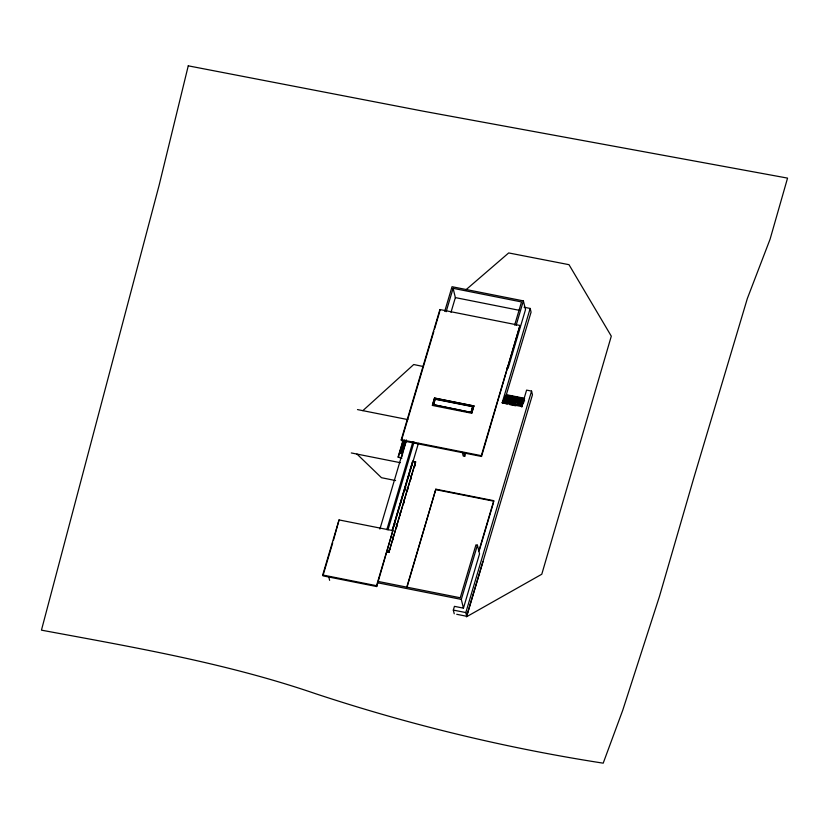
<?xml version="1.0" encoding="UTF-8"?>
<svg xmlns="http://www.w3.org/2000/svg" width="829" height="829" viewBox="0 0 829 829"><rect width="100%" height="100%" fill="white"/><g stroke="black" fill="none" stroke-linecap="round" stroke-linejoin="round"><path stroke-width="1.24" d="M322.709 574.994L339.051 519.928L392.873 530.622L376.729 586.549L322.916 575.844L322.709 574.994L376.521 585.699L376.729 586.549M323.279 574.621L332.719 542.808M333.445 540.363L339.051 519.928M401.246 439.753L439.898 309.538L519.97 325.455L481.525 456.468L401.443 440.551L401.246 439.753L481.328 455.67L481.525 456.468M401.443 440.551L433.836 331.413M434.572 328.937L439.722 311.569M398.075 457.038L401.692 458.188L398.075 457.038L402.801 441.121M398.552 456.271L403.277 440.354M402.707 453.929L400.842 453.121L404.728 440.023M400.956 453.577L404.842 440.489M379.9 529.068L406.324 440.033M406.479 440.365L402.593 453.463L400.842 453.121M444.717 311.372L452.033 286.71L523.379 300.886L525.513 309.631L508.084 368.335L506.633 368.045M401.858 456.779L402.417 454.883M446.147 311.735L453.1 288.326L521.524 301.932L514.643 325.123M451.007 312.264L455.359 297.601L453.1 288.326M386.832 529.658L412.904 441.816M387.993 529.886L414.065 442.044M392.148 530.446L412.687 461.256L415.598 461.826L388.894 552.29L386.956 551.907M392.21 530.705L412.687 461.256M392.335 531.202L418.396 443.37M393.827 526.301L394.625 523.638L394.884 524.695M401.07 501.908L401.599 500.125M408.573 476.623L409.101 474.841M411.93 465.307L412.459 463.535M376.521 585.699L392.873 530.622M389.184 550.28L389.713 548.497L389.174 552.228L386.842 551.762M393.07 537.192L392.801 540.031L393.329 536.301M400.044 513.679L400.573 511.897L400.034 515.628L399.775 514.571M403.93 500.592L403.661 503.431L404.189 499.7M388.894 552.29L415.598 461.826M432.375 405.298L434.531 398.013L473.877 405.961L471.722 413.246L432.406 405.433L434.531 398.013M433.484 404.676L435.173 398.987L472.737 406.459L471.11 412.407L433.484 404.676L471.11 412.407M433.546 404.935L435.173 398.987M406.624 587.616L435.836 489.172L493.783 500.685L478.81 551.14M407.112 586.922L435.836 489.172M471.048 412.137L472.737 406.459M473.846 405.827L471.722 413.246M462.323 452.323L463.235 456.074L464.696 456.354L465.784 452.696M516.115 325.351L523.379 300.886M481.328 455.67L519.97 325.455M507.203 404.096L502.219 402.666L530.177 308.44L524.063 307.227M502.333 403.122L502.799 401.526L522.425 405.868L511.452 403.682M509.016 403.205L502.913 401.992L503.39 400.386L522.902 404.262M523.493 403.132L503.98 399.246L503.39 400.386M513.845 401.65L504.094 399.713L504.571 398.117L524.083 401.992M507.12 399.06L504.685 398.573L505.151 396.977L524.664 400.853M524.032 399.474L505.742 395.837L505.151 396.977M515.617 398.241L505.856 396.303L506.332 394.697L524.622 398.334M454.23 613.802L453.328 610.092L454.437 606.351L463.442 608.144L479.535 553.896L477.411 545.15L475.95 544.86L460.25 597.771L378.024 581.43M463.442 608.144L461.307 599.398L477.411 545.15M479.307 550.446L493.545 502.447M521.835 407.008L522.311 405.402M456.738 614.299L466.727 616.279L465.825 612.569L531.555 391.091L526.602 390.107L521.721 406.542L502.219 402.666M467.1 615.045L532.456 394.801L531.555 391.091M482.996 561.471L466.426 616.838L541.783 574.228L611.294 336.159L568.995 264.679L508.685 252.938L465.794 289.912M362.853 410.656L413.733 364.522L423.432 366.553M455.359 297.601L519.99 310.45M507.669 395.412L513.762 396.614M516.198 397.101L522.301 398.314M518.052 398.728L524.146 399.941M507.711 397.92L513.804 399.132M516.239 399.619L522.343 400.832M509.555 399.547L515.659 400.759M518.094 401.246L522.975 402.21M519.949 402.863L522.384 403.35M504.726 401.091L507.161 401.578M509.597 402.065L515.7 403.277M518.135 403.764L520.581 404.241M509.648 404.583L515.742 405.796M434.562 398.148L473.877 405.961M435.235 399.257L472.799 406.718M357.496 409.588L407.889 419.609M412.749 461.515L415.661 462.095M351.289 452.945L400.355 462.696M435.971 489.701L493.918 501.213M386.884 551.637L388.832 552.021M378.19 582.88L461.307 599.398M453.328 610.092L465.825 612.569M395.588 480.561L381.464 477.701L356.978 454.074M530.177 308.44L531.078 312.15L506.332 394.697M439.898 309.538L440.095 310.326M463.784 452.613L464.696 456.354M405.744 488.094L405.485 487.037L404.946 490.768M388.915 551.161L389.174 552.228M328.719 576.601L329.631 580.341M188.256 65.833L159.116 185.281L41.45 630.154C133.604 647.294 226.524 663.127 315.414 693.655C409.246 724.681 505.535 748.007 603.201 763.167L622.724 710.308L659.469 596.383L693.956 477.421L747.343 298.523L770.079 239.208L787.55 178.111L423.609 111.262L188.256 65.833M396.956 524.104L396.417 527.824L396.956 524.104M407.816 487.504L407.277 491.234L407.816 487.504M411.433 475.307L410.894 479.027L411.433 475.307M415.049 463.1L414.521 466.831L415.049 463.1"/></g></svg>
